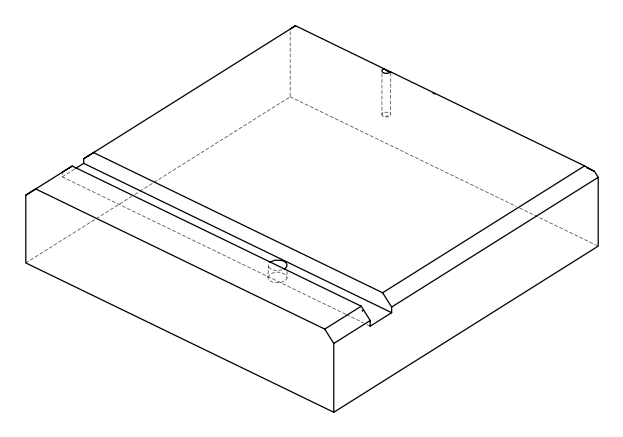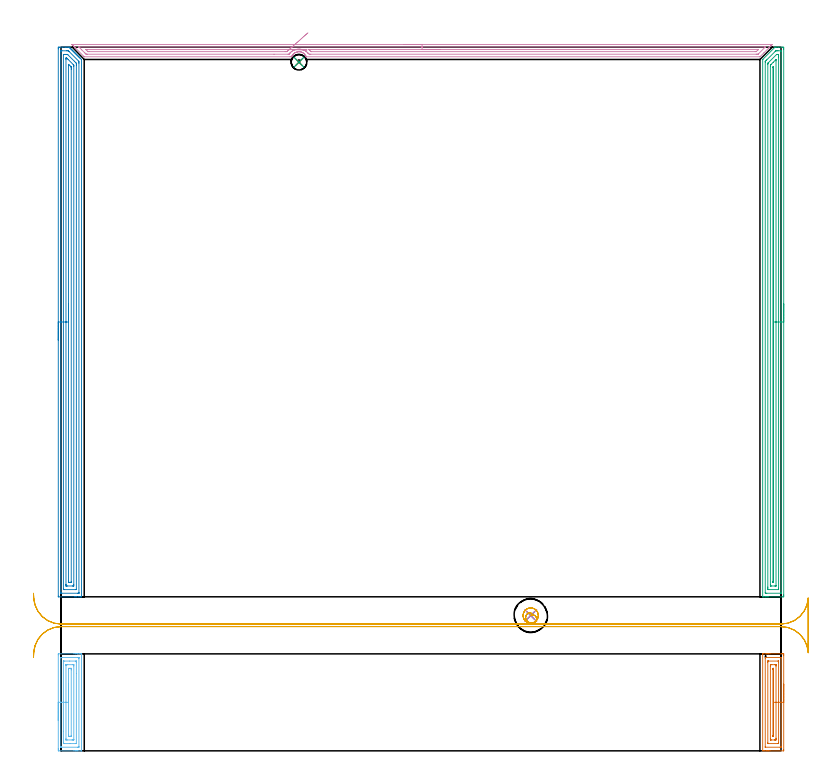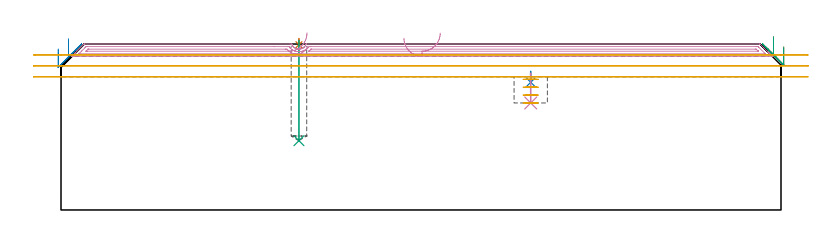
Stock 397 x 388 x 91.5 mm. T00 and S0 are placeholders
(PLAN: 11 operations, 5 tool changes, 45.2 min)
(1 SPOT_DRILL | STEP1POCKET | NXT0321_9005460120000 | 0.03 min | 0 mm3)
(2 SPOT_DRILL_1 | STEP1POCKET_1 | NXT0321_9005460120000 | 0.05 min | 2223 mm3)
(3 DRILL_BLIND_HOLE_INTO_CENTER | STEP1POCKET | UGT0301_202 | 0.22 min | 2978 mm3)
(4 DRILL_BLIND_HOLE_INTO_CENTER_1 | STEP1POCKET_1 | NXT0301_128 | 0.07 min | 1320 mm3)
(5 MILL_ROUGH_BLIND_HOLE_CONTOUR | STEP1POCKET_1 | NXT0201_013 | Spiral | 0.75 min | 5090 mm3)
(6 AREA_MILL | FG_CHAMFER_SURFACE | UGT0205_001 | 2.38 min | 4936 mm3)
(7 AREA_MILL_1 | FG_CHAMFER_SURFACE_1 | UGT0205_001 | 2.31 min | 4032 mm3)
(8 AREA_MILL_2 | FG_CHAMFER_SURFACE_2 | UGT0205_001 | 12.29 min | 25386 mm3)
(9 AREA_MILL_3 | FG_CHAMFER_SURFACE_3 | UGT0205_001 | 12.21 min | 20827 mm3)
(10 AREA_MILL_4 | FG_CHAMFER_SURFACE_4 | UGT0205_001 | 9.38 min | 8700 mm3)
(11 MILL_RECTANGULAR_SLOT | SLOT_RECTANGULAR | UGT0201_018 | Follow Part, ap 7.5, ae 75% | 5.54 min | 218934 mm3)
(TOOL NXT0321_9005460120000 | NC Spot Drill, 142deg, 12mm, Carbide, Uncoated | D12 PA142 FL30 Z2)
(TOOL UGT0301_202 | Twist Drill 8.6 mm | D8.6 PA118 FL80 Z2)
(TOOL NXT0301_128 | Carbide Drill 12mm [861.1-1200-036A1-GP GC34] | D12 PA150 FL37.4 Z2)
(TOOL NXT0201_013 | ENDMILL 10mm | D10 FL30 Z4)
(TOOL UGT0205_001 | Chamfer Mill 20 x 3 x 45 deg. | D20 FL50 Z2)
(TOOL UGT0201_018 | End mill 30 mm | D30 FL50 Z4)
(OP 1 SPOT_DRILL)
G17 G21 G94 G90
T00 M6
G54
G17 G0 G90 X131.2 Y379.7 S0 M3
G43 Z101.5 H0
G94 G81 G98 Z91.13 F250. R94.5
G80
M5
M2
(OP 2 SPOT_DRILL_1)
G17 G21 G94 G90
T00 M6
G54
G17 G0 G90 X259. Y74.6 S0 M3
G43 Z101.5 H0
G94 G81 G98 Z70.4 F250. R76.4
G80
M5
M2
(OP 3 DRILL_BLIND_HOLE_INTO_CENTER)
G17 G21 G94 G90
T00 M6
G54
G17 G0 G90 X131.2 Y379.7 S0 M3
G43 Z101.5 H0
G94 G81 G98 Z38.2 F250. R93.5
G80
M5
M2
(OP 4 DRILL_BLIND_HOLE_INTO_CENTER_1)
G17 G21 G94 G90
T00 M6
G54
G17 G0 G90 X259. Y74.6 S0 M3
G43 Z101.5 H1
G94 G81 G98 Z59. F250. R75.4
G80
M5
M2
(OP 5 MILL_ROUGH_BLIND_HOLE_CONTOUR)
G17 G21 G94 G90
T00 M6
G54
G17 G0 G90 X259. Y74.6 S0 M3
G43 Z101.5 H0
Z72.05
G94 G3 X259.316 Y75.832 R0.656 F250.
X257.16 Y75.612 R1.908
X256.895 Y71.654 R2.77
X261.25 Y71.054 R3.402
X262.546 Y76.85 R4.2
X261.25 Y71.054 R-4.2
X261.898 Y73.952 R2.1
X259. Y74.6 R2.1
G0 Z67.7
G3 X259.316 Y75.832 R0.656
X257.16 Y75.612 R1.908
X256.895 Y71.654 R2.77
X261.25 Y71.054 R3.402
X262.546 Y76.85 R4.2
X261.25 Y71.054 R-4.2
X261.898 Y73.952 R2.1
X259. Y74.6 R2.1
G0 Z63.35
G3 X259.316 Y75.832 R0.656
X257.16 Y75.612 R1.908
X256.895 Y71.654 R2.77
X261.25 Y71.054 R3.402
X262.546 Y76.85 R4.2
X261.25 Y71.054 R-4.2
X261.898 Y73.952 R2.1
X259. Y74.6 R2.1
G0 Z59.
G3 X259.316 Y75.832 R0.656
X257.16 Y75.612 R1.908
X256.895 Y71.654 R2.77
X261.25 Y71.054 R3.402
X262.546 Y76.85 R4.2
X261.25 Y71.054 R-4.2
X261.898 Y73.952 R2.1
X259. Y74.6 R2.1
G0 Z101.5
M5
M2
(OP 6 AREA_MILL)
G17 G21 G94 G90
T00 M6
G54
G17 G0 G90 X-1.5 Y16.75 S1061 M3
G43 Z101.5 H0
Z88.7
G94 G1 Y16.788 Z87.828 F250.
Y16.902 Z86.964
Y17.091 Z86.112
Y17.353 Z85.28
Y17.687 Z84.474
Y18.09 Z83.7
Y18.558 Z82.964
Y19.09 Z82.272
Y19.679 Z81.629
Y20.322 Z81.04
Y21.014 Z80.509
Y21.75 Z80.04
Y22.524 Z79.637
Y23.33 Z79.303
Y24.162 Z79.041
Y25.014 Z78.852
Y25.878 Z78.738
Y26.75 Z78.7
Y52.953
X-1.496 Y53.247 Z78.702
X-1.491 Y53.49 Z78.705
X-1.242 Y53.5 Z78.954
X7.13 Z87.324
X7.817 Z88.014
X8.022 Z88.22
X8.709 Z88.906
X8.915 Z89.111
X9.326 Z89.525
X10.287 Z90.486
X10.699 Z90.897
X11.023 Z91.221
X11.266 Y53.493 Z91.459
X11.297 Y53.49 Z91.489
X11.3 Y53.397 Z91.5
Y0.102
X11.297 Y0.009 Z91.489
X11.285 Y0.005 Z91.477
X11.265 Y0.002 Z91.457
X11.023 Y0. Z91.221
X9.326 Z89.525
X8.915 Z89.111
X8.709 Z88.906
X8.022 Z88.22
X7.817 Z88.014
X7.13 Z87.324
X-1.14 Z79.057
X-1.445 Y0.003 Z78.751
X-1.491 Y0.006 Z78.705
X-1.497 Y0.547 Z78.703
X-1.5 Y1.145 Z78.7
Y26.75
X-0.086 Z80.114
X-0.085 Y51.255 Z80.115
X-0.084 Y51.334 Z80.116
X-0.079 Y51.482 Z80.121
X-0.007 Y51.49 Z80.193
X0.562 Y51.499 Z80.762
X9.482 Y51.5 Z89.682
X9.807 Y51.498 Z90.007
X9.853 Y51.495 Z90.053
X9.875 Y51.491 Z90.075
X9.88 Y51.412 Z90.08
X9.885 Y51.255 Z90.085
X9.886 Y51.177 Z90.086
Y51.098
X9.885 Y2.245 Z90.085
X9.884 Y2.166 Z90.084
X9.879 Y2.018 Z90.079
X9.807 Y2.01 Z90.007
X9.238 Y2.001 Z89.438
X0.318 Y2. Z80.518
X-0.007 Y2.002 Z80.193
X-0.053 Y2.005 Z80.147
X-0.075 Y2.009 Z80.125
X-0.08 Y2.088 Z80.12
X-0.085 Y2.245 Z80.115
X-0.086 Y2.323 Z80.114
Y2.402
Y26.75
X1.328 Z81.528
X1.329 Y49.4 Z81.529
X1.33 Y49.456 Z81.53
X1.332 Y49.482 Z81.532
X1.334 Y49.488 Z81.534
X1.378 Y49.492 Z81.578
X1.577 Y49.499 Z81.777
X1.678 Y49.5 Z81.878
X4.8 Z85.
X8.123 Y49.499 Z88.323
X8.323 Y49.495 Z88.523
X8.452 Y49.49 Z88.652
X8.465 Y49.461 Z88.665
X8.466 Y49.4 Z88.666
X8.47 Y48.954 Z88.67
X8.471 Y42.625 Z88.671
Y4.1
X8.47 Y4.044 Z88.67
X8.468 Y4.018 Z88.668
X8.466 Y4.012 Z88.666
X8.422 Y4.008 Z88.622
X8.223 Y4.001 Z88.423
X8.122 Y4. Z88.322
X5. Z85.2
X1.677 Y4.001 Z81.877
X1.478 Y4.005 Z81.678
X1.348 Y4.01 Z81.548
X1.335 Y4.039 Z81.535
X1.334 Y4.1 Z81.534
X1.329 Y4.546 Z81.529
X1.328 Y10.764 Z81.528
Y26.75
X2.743 Z82.943
Y47.143
X2.745 Y47.347 Z82.945
X2.748 Y47.449 Z82.948
X2.75 Y47.49 Z82.95
X2.799 Y47.495 Z82.999
X3.562 Y47.5 Z83.762
X3.686 Z83.886
X6.363 Y47.499 Z86.563
X7.019 Y47.49 Z87.219
X7.051 Y47.487 Z87.251
X7.053 Y47.45 Z87.253
X7.055 Y47.359 Z87.255
X7.057 Y47.175 Z87.257
Y46.808
Y6.357
X7.055 Y6.153 Z87.255
X7.052 Y6.052 Z87.252
X7.05 Y6.01 Z87.25
X7.001 Y6.005 Z87.201
X6.238 Y6. Z86.438
X6.114 Z86.314
X3.437 Y6.001 Z83.637
X2.781 Y6.01 Z82.981
X2.749 Y6.013 Z82.949
X2.747 Y6.05 Z82.947
X2.745 Y6.141 Z82.945
X2.743 Y6.325 Z82.943
Y6.692
Y26.75
X4.157 Z84.357
Y45.255
X4.158 Y45.353 Z84.358
X4.161 Y45.432 Z84.361
X4.163 Y45.478 Z84.363
X4.184 Y45.49 Z84.384
X4.454 Y45.495 Z84.654
X4.803 Y45.499 Z85.003
X5.346 Y45.5 Z85.546
X5.527 Y45.498 Z85.727
X5.593 Y45.495 Z85.793
X5.628 Y45.49 Z85.828
X5.636 Y45.481 Z85.836
X5.638 Y45.451 Z85.838
X5.642 Y45.255 Z85.842
X5.643 Y44.959 Z85.843
Y44.663
Y8.245
X5.642 Y8.147 Z85.842
X5.639 Y8.068 Z85.839
X5.636 Y8.022 Z85.836
X5.616 Y8.01 Z85.816
X5.346 Y8.005 Z85.546
X4.997 Y8.001 Z85.197
X4.454 Y8. Z84.654
X4.273 Y8.002 Z84.473
X4.207 Y8.005 Z84.407
X4.172 Y8.01 Z84.372
X4.164 Y8.019 Z84.364
X4.162 Y8.049 Z84.362
X4.158 Y8.245 Z84.358
X4.157 Y8.541 Z84.357
Y8.837
Y26.75
Y27.622 Z84.395
Y28.486 Z84.509
Y29.338 Z84.698
Y30.17 Z84.96
Y30.976 Z85.294
Y31.75 Z85.697
Y32.486 Z86.165
Y33.178 Z86.696
Y33.821 Z87.286
Y34.41 Z87.929
Y34.942 Z88.621
Y35.41 Z89.357
Y35.813 Z90.131
Y36.147 Z90.937
Y36.409 Z91.769
Y36.598 Z92.62
Y36.712 Z93.485
Y36.75 Z94.357
G0 Z101.5
M5
M2
(OP 7 AREA_MILL_1)
G17 G21 G94 G90
T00 M6
G54
G17 G0 G90 X398.5 Y36.75 S1061 M3
G43 Z101.5 H0
Z89.9
G94 G1 Y36.712 Z89.028 F250.
Y36.598 Z88.164
Y36.409 Z87.312
Y36.147 Z86.48
Y35.813 Z85.674
Y35.41 Z84.9
Y34.942 Z84.164
Y34.41 Z83.472
Y33.821 Z82.829
Y33.178 Z82.24
Y32.486 Z81.709
Y31.75 Z81.24
Y30.976 Z80.837
Y30.17 Z80.503
Y29.338 Z80.241
Y28.486 Z80.052
Y27.622 Z79.938
Y26.75 Z79.9
Y0.547
X398.495 Y0.149 Z79.902
X398.491 Y0.01 Z79.905
X398.347 Y0. Z80.05
X390.931 Z87.462
X390.251 Z88.147
X390.047 Z88.35
X389.366 Z89.031
X389.162 Z89.234
X388.754 Z89.645
X387.801 Z90.597
X387.126 Y0.001 Z91.272
X386.906 Y0.01 Z91.492
X386.9 Y0.103 Z91.5
Y53.398
X386.906 Y53.49 Z91.492
X387.128 Y53.5 Z91.271
X388.754 Z89.645
X389.162 Z89.234
X389.366 Z89.031
X390.047 Z88.35
X390.251 Z88.147
X390.931 Z87.462
X397.463 Z80.934
X398.007 Y53.496 Z80.39
X398.491 Y53.492 Z79.905
X398.494 Y53.442 Z79.903
X398.499 Y52.953 Z79.901
X398.5 Y52.458 Z79.9
Y26.75
X397.086 Z81.314
X397.085 Y2.323 Z81.315
X397.082 Y2.11 Z81.318
X397.079 Y2.014 Z81.321
X396.881 Y2.008 Z81.519
X396.558 Y2.001 Z81.842
X388.421 Y2. Z89.979
X388.36 Y2.002 Z90.04
X388.335 Y2.005 Z90.065
X388.322 Y2.01 Z90.078
X388.319 Y2.023 Z90.081
X388.316 Y2.11 Z90.084
X388.314 Y2.286 Z90.086
X388.315 Y51.177 Z90.085
X388.318 Y51.39 Z90.082
X388.321 Y51.486 Z90.079
X388.519 Y51.492 Z89.881
X388.842 Y51.499 Z89.558
X396.979 Y51.5 Z81.421
X397.04 Y51.498 Z81.36
X397.065 Y51.495 Z81.335
X397.078 Y51.49 Z81.322
X397.081 Y51.477 Z81.319
X397.084 Y51.39 Z81.316
X397.086 Y51.214 Z81.314
Y26.75
X395.671 Z82.729
Y4.669
X395.668 Y4.1 Z82.732
X395.666 Y4.021 Z82.734
X395.665 Y4.01 Z82.735
X395.618 Y4.006 Z82.782
X395.552 Y4.002 Z82.848
X395.452 Y4. Z82.948
X395.353 Z83.047
X390.047 Y4.001 Z88.353
X389.947 Y4.003 Z88.453
X389.75 Y4.01 Z88.65
X389.734 Y4.018 Z88.666
X389.732 Y4.027 Z88.668
X389.73 Y4.054 Z88.67
X389.729 Y4.1 Z88.671
X389.728 Y4.419 Z88.672
X389.729 Y48.831 Z88.671
X389.732 Y49.4 Z88.668
X389.734 Y49.479 Z88.666
X389.735 Y49.49 Z88.665
X389.782 Y49.494 Z88.618
X389.848 Y49.498 Z88.552
X389.948 Y49.5 Z88.452
X390.047 Z88.353
X395.353 Y49.499 Z83.047
X395.452 Y49.497 Z82.948
X395.65 Y49.49 Z82.75
X395.666 Y49.482 Z82.734
X395.668 Y49.473 Z82.732
X395.67 Y49.446 Z82.73
X395.671 Y49.4 Z82.729
Y49.081
Y26.75
X394.257 Z84.143
Y6.977
X394.256 Y6.764 Z84.144
X394.251 Y6.095 Z84.149
X394.244 Y6.01 Z84.156
X394.155 Y6.007 Z84.245
X393.965 Y6.003 Z84.435
X393.584 Y6. Z84.816
X393.461 Z84.939
X391.692 Z86.708
X391.387 Y6.001 Z87.013
X391.234 Y6.004 Z87.166
X391.159 Y6.01 Z87.241
X391.149 Y6.012 Z87.251
X391.147 Y6.022 Z87.253
X391.145 Y6.05 Z87.255
X391.143 Y6.552 Z87.257
Y6.764
Y46.523
X391.144 Y46.736 Z87.256
X391.149 Y47.405 Z87.251
X391.156 Y47.49 Z87.244
X391.245 Y47.493 Z87.155
X391.435 Y47.497 Z86.965
X391.816 Y47.5 Z86.584
X391.939 Z86.461
X393.708 Z84.692
X394.013 Y47.499 Z84.387
X394.166 Y47.496 Z84.234
X394.241 Y47.49 Z84.159
X394.251 Y47.488 Z84.149
X394.253 Y47.478 Z84.147
X394.255 Y47.45 Z84.145
X394.257 Y46.948 Z84.143
Y46.736
Y26.75
X392.843 Z85.557
X392.842 Y8.541 Z85.558
X392.841 Y8.399 Z85.559
X392.837 Y8.254 Z85.563
X392.828 Y8.01 Z85.572
X392.7 Y8.004 Z85.7
X392.623 Z85.777
X392.577 Y8.007 Z85.823
X392.568 Y8.009 Z85.832
X392.564 Y8.029 Z85.836
X392.561 Y8.11 Z85.839
X392.558 Y8.397 Z85.842
X392.557 Y8.541 Z85.843
X392.558 Y44.959 Z85.842
X392.559 Y45.101 Z85.841
X392.563 Y45.246 Z85.837
X392.572 Y45.49 Z85.828
X392.7 Y45.496 Z85.7
X392.777 Z85.623
X392.823 Y45.493 Z85.577
X392.832 Y45.491 Z85.568
X392.836 Y45.471 Z85.564
X392.839 Y45.39 Z85.561
X392.842 Y45.103 Z85.558
X392.843 Y44.959 Z85.557
Y26.75
Y25.878 Z85.595
Y25.014 Z85.709
Y24.162 Z85.898
Y23.33 Z86.16
Y22.524 Z86.494
Y21.75 Z86.897
Y21.014 Z87.365
Y20.322 Z87.896
Y19.679 Z88.486
Y19.09 Z89.129
Y18.558 Z89.821
Y18.09 Z90.557
Y17.687 Z91.331
Y17.353 Z92.137
Y17.091 Z92.969
Y16.902 Z93.82
Y16.788 Z94.685
Y16.75 Z95.557
G0 Z101.5
M5
M2
(OP 8 AREA_MILL_2)
G17 G21 G94 G90
T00 M6
G54
G17 G0 G90 X-1.5 Y226.45 S1061 M3
G43 Z101.5 H0
Z88.7
G94 G1 Y226.488 Z87.828 F250.
Y226.602 Z86.964
Y226.791 Z86.112
Y227.053 Z85.28
Y227.387 Z84.474
Y227.79 Z83.7
Y228.258 Z82.964
Y228.79 Z82.272
Y229.379 Z81.629
Y230.022 Z81.04
Y230.714 Z80.509
Y231.45 Z80.04
Y232.224 Z79.637
Y233.03 Z79.303
Y233.862 Z79.041
Y234.714 Z78.852
Y235.578 Z78.738
Y236.45 Z78.7
Y387.094
X-1.499 Y387.385 Z78.701
X-1.493 Y387.98 Z78.704
X-1.491 Y387.993 Z78.705
X-0.899 Y388. Z79.297
X0.885 Z81.08
X2.334 Z82.53
X2.67 Z82.865
X3.341 Z83.541
X4.454 Y387.999 Z84.652
X4.492 Y387.996 Z84.69
X4.52 Y387.981 Z84.719
X4.685 Y387.815 Z84.884
X4.751 Y387.75 Z84.948
X4.817 Y387.683 Z85.016
X4.982 Y387.518 Z85.181
X5.049 Y387.453 Z85.245
X5.115 Y387.385 Z85.314
X5.28 Y387.221 Z85.479
X5.346 Y387.156 Z85.543
X5.413 Y387.088 Z85.612
X5.577 Y386.924 Z85.776
X5.643 Y386.858 Z85.84
X5.711 Y386.79 Z85.91
X5.874 Y386.627 Z86.073
X5.941 Y386.561 Z86.137
X6.008 Y386.492 Z86.207
X6.171 Y386.33 Z86.37
X6.238 Y386.263 Z86.435
X6.306 Y386.195 Z86.505
X6.468 Y386.033 Z86.667
X6.536 Y385.966 Z86.732
X6.604 Y385.897 Z86.803
X6.765 Y385.736 Z86.964
X6.833 Y385.669 Z87.029
X6.901 Y385.599 Z87.1
X7.062 Y385.439 Z87.261
X7.13 Y385.371 Z87.327
X7.199 Y385.301 Z87.398
X7.359 Y385.142 Z87.558
X7.428 Y385.074 Z87.624
X7.497 Y385.004 Z87.696
X7.656 Y384.845 Z87.855
X7.725 Y384.777 Z87.922
X7.794 Y384.706 Z87.994
X7.953 Y384.547 Z88.152
X8.023 Y384.479 Z88.219
X8.092 Y384.408 Z88.291
X8.25 Y384.25 Z88.449
X8.32 Y384.182 Z88.516
X8.39 Y384.111 Z88.589
X8.547 Y383.953 Z88.746
X8.617 Y383.884 Z88.814
X8.688 Y383.813 Z88.887
X8.844 Y383.656 Z89.043
X8.915 Y383.587 Z89.111
X8.985 Y383.515 Z89.184
X9.141 Y383.359 Z89.34
X9.212 Y383.29 Z89.408
X9.283 Y383.217 Z89.482
X9.438 Y383.062 Z89.637
X9.509 Y382.992 Z89.706
X9.581 Y382.92 Z89.78
X9.735 Y382.765 Z89.934
X9.807 Y382.695 Z90.003
X9.878 Y382.622 Z90.077
X10.032 Y382.468 Z90.231
X10.104 Y382.398 Z90.3
X10.176 Y382.324 Z90.375
X10.329 Y382.171 Z90.529
X10.402 Y382.1 Z90.598
X10.474 Y382.027 Z90.673
X10.69 Y381.81 Z90.89
X11.149 Y381.351 Z91.349
X11.296 Y381.194 Z91.49
X11.3 Y381.134 Z91.5
Y85.068
X11.297 Y84.91 Z91.488
X11.244 Y84.907 Z91.436
X10.847 Y84.9 Z91.047
X10.478 Z90.678
X9.807 Z90.002
X8.579 Z88.776
X8.023 Z88.217
X7.409 Z87.604
X-1.178 Y84.901 Z79.02
X-1.492 Y84.91 Z78.706
X-1.499 Y85.223 Z78.699
Y85.239
X-1.5 Y236.45 Z78.7
X-0.086 Z80.114
Y385.678
X-0.084 Y385.757 Z80.116
X-0.079 Y385.915 Z80.121
X-0.075 Y385.991 Z80.125
X-0.056 Y385.994 Z80.144
X-0.007 Y385.997 Z80.193
X0.485 Y386. Z80.685
X3.162 Z83.362
X3.562 Y385.996 Z83.762
X3.962 Y385.99 Z84.162
X4.06 Y385.979 Z84.26
X4.115 Y385.928 Z84.315
X4.228 Y385.82 Z84.428
X4.451 Y385.599 Z84.651
X9.807 Y380.244 Z90.007
X9.879 Y380.169 Z90.079
X9.885 Y379.347 Z90.085
Y379.269
X9.886 Y87.222 Z90.086
X9.884 Y87.143 Z90.084
X9.879 Y86.985 Z90.079
X9.875 Y86.909 Z90.075
X9.856 Y86.906 Z90.056
X9.807 Y86.903 Z90.007
X9.315 Y86.9 Z89.515
X0.393 Z80.593
X-0.007 Y86.903 Z80.193
X-0.063 Y86.906 Z80.137
X-0.074 Y86.909 Z80.126
X-0.079 Y86.959 Z80.121
X-0.083 Y87.064 Z80.117
X-0.085 Y87.222 Z80.115
X-0.086 Y87.301 Z80.114
Y236.45
X1.329 Z81.529
Y383.813
X1.33 Y383.925 Z81.53
X1.333 Y383.98 Z81.533
X1.334 Y383.987 Z81.534
X1.351 Y383.991 Z81.551
X1.404 Y383.995 Z81.604
X1.591 Y384. Z81.791
X2.67 Z82.87
X3.379 Y383.996 Z83.579
X3.562 Y383.99 Z83.762
X3.616 Y383.973 Z83.816
X3.672 Y383.921 Z83.872
X3.786 Y383.813 Z83.986
X7.36 Y380.24 Z87.56
X8.023 Y379.577 Z88.223
X8.248 Y379.347 Z88.448
X8.464 Y379.118 Z88.664
X8.468 Y378.902 Z88.668
X8.47 Y378.454 Z88.67
X8.471 Y378.005 Z88.671
Y89.087
X8.47 Y88.975 Z88.67
X8.467 Y88.92 Z88.667
X8.466 Y88.913 Z88.666
X8.449 Y88.909 Z88.649
X8.396 Y88.905 Z88.596
X8.209 Y88.9 Z88.409
X1.778 Z81.978
X1.591 Y88.902 Z81.791
X1.466 Y88.905 Z81.666
X1.367 Y88.91 Z81.567
X1.335 Y88.92 Z81.535
X1.334 Y88.938 Z81.534
X1.331 Y89.087 Z81.531
X1.329 Y89.536 Z81.529
Y236.45
X2.743 Z82.943
Y381.134
X2.749 Y381.947 Z82.949
X2.756 Y381.99 Z82.956
X2.805 Y381.993 Z83.005
X2.913 Y381.995 Z83.113
X3.127 Y381.99 Z83.327
X3.562 Y381.578 Z83.762
X4.016 Y381.134 Z84.216
X6.697 Y378.454 Z86.897
X6.85 Y378.3 Z87.05
X6.971 Y378.174 Z87.171
X7.048 Y378.091 Z87.248
X7.05 Y378.043 Z87.25
X7.057 Y377.635 Z87.257
Y377.561
Y91.766
X7.051 Y90.953 Z87.251
X7.044 Y90.91 Z87.244
X6.995 Y90.906 Z87.195
X6.887 Y90.902 Z87.087
X6.671 Y90.901 Z86.871
X6.238 Y90.9 Z86.438
X3.562 Z83.762
X3.117 Y90.901 Z83.317
X2.908 Y90.902 Z83.108
X2.804 Y90.906 Z83.004
X2.757 Y90.91 Z82.957
X2.75 Y90.941 Z82.95
X2.743 Y91.693 Z82.943
Y91.766
Y236.45
X4.157 Z84.357
X4.158 Y377.858 Z84.358
X4.162 Y378.454 Z84.362
X4.164 Y378.513 Z84.364
X4.169 Y378.521 Z84.369
X4.243 Y378.454 Z84.443
X4.454 Y378.247 Z84.654
X5.141 Y377.561 Z85.341
X5.346 Y377.355 Z85.546
X5.516 Y377.18 Z85.716
X5.599 Y377.091 Z85.799
X5.636 Y377.045 Z85.836
X5.638 Y376.965 Z85.838
X5.641 Y376.668 Z85.841
X5.643 Y376.371 Z85.843
Y375.775
Y93.256
X5.641 Y92.958 Z85.841
X5.638 Y92.92 Z85.838
X5.635 Y92.909 Z85.835
X5.63 Y92.906 Z85.83
X5.591 Y92.902 Z85.791
X5.509 Y92.901 Z85.709
X5.346 Y92.9 Z85.546
X5.106 Z85.306
X4.454 Y92.901 Z84.654
X4.21 Y92.904 Z84.41
X4.17 Y92.91 Z84.37
X4.164 Y92.92 Z84.364
X4.161 Y92.953 Z84.361
X4.158 Y93.553 Z84.358
X4.157 Y93.85 Z84.357
Y236.45
Y237.322 Z84.395
Y238.186 Z84.509
Y239.038 Z84.698
Y239.87 Z84.96
Y240.676 Z85.294
Y241.45 Z85.697
Y242.186 Z86.165
Y242.878 Z86.696
Y243.521 Z87.286
Y244.11 Z87.929
Y244.642 Z88.621
Y245.11 Z89.357
Y245.513 Z90.131
Y245.847 Z90.937
Y246.109 Z91.769
Y246.298 Z92.62
Y246.412 Z93.485
Y246.45 Z94.357
G0 Z101.5
M5
M2
(OP 9 AREA_MILL_3)
G17 G21 G94 G90
T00 M6
G54
G17 G0 G90 X398.5 Y246.45 S1061 M3
G43 Z101.5 H0
Z89.9
G94 G1 Y246.412 Z89.028 F250.
Y246.298 Z88.164
Y246.109 Z87.312
Y245.847 Z86.48
Y245.513 Z85.674
Y245.11 Z84.9
Y244.641 Z84.164
Y244.11 Z83.472
Y243.521 Z82.829
Y242.878 Z82.24
Y242.186 Z81.708
Y241.45 Z81.24
Y240.676 Z80.837
Y239.87 Z80.503
Y239.038 Z80.241
Y238.186 Z80.052
Y237.322 Z79.938
Y236.45 Z79.9
Y85.91
X398.499 Y85.515 Z79.901
X398.495 Y85.022 Z79.903
X398.492 Y84.909 Z79.906
X398.007 Y84.9 Z80.391
X390.047 Z88.348
X389.495 Z88.902
X389.162 Z89.234
X388.611 Z89.785
X388.278 Z90.117
X387.612 Z90.788
X387.271 Z91.128
X386.919 Z91.471
X386.903 Y84.908 Z91.488
X386.9 Y85.068 Z91.5
Y381.134
X386.905 Y381.195 Z91.49
X386.916 Y381.214 Z91.48
X386.967 Y381.268 Z91.431
X393.696 Y387.997 Z84.7
X393.704 Y387.999 Z84.692
X393.966 Y388. Z84.429
X394.25 Z84.149
X395.686 Z82.71
X397.731 Z80.665
X398.007 Y387.997 Z80.389
X398.491 Y387.991 Z79.905
X398.494 Y387.878 Z79.903
X398.499 Y387.385 Z79.901
X398.5 Y386.887 Z79.9
Y236.45
X397.086 Z81.314
X397.085 Y87.087 Z81.315
X397.083 Y86.98 Z81.317
X397.081 Y86.928 Z81.319
X397.079 Y86.91 Z81.321
X397.031 Y86.908 Z81.369
X396.633 Y86.901 Z81.767
X389.162 Y86.9 Z89.238
X388.673 Y86.901 Z89.727
X388.436 Y86.906 Z89.964
X388.328 Y86.91 Z90.072
X388.316 Y87.263 Z90.084
X388.315 Y87.301 Z90.085
Y379.776
X388.316 Y379.99 Z90.084
X388.319 Y380.096 Z90.081
X388.321 Y380.146 Z90.079
X388.339 Y380.178 Z90.061
X388.395 Y380.24 Z90.005
X388.779 Y380.628 Z89.621
X389.162 Y381.013 Z89.238
X393.75 Y385.599 Z84.65
X394.117 Y385.955 Z84.283
X394.173 Y385.99 Z84.227
X394.271 Y385.993 Z84.129
X394.469 Y385.997 Z83.931
X394.957 Y386. Z83.443
X395.353 Z83.047
X396.727 Y385.999 Z81.673
X396.964 Y385.994 Z81.436
X397.072 Y385.99 Z81.328
X397.084 Y385.637 Z81.316
X397.085 Y385.599 Z81.315
X397.086 Y236.45 Z81.314
X395.672 Z82.728
X395.671 Y89.659 Z82.729
X395.669 Y89.087 Z82.731
X395.666 Y88.928 Z82.734
X395.665 Y88.915 Z82.735
X395.649 Y88.91 Z82.751
X395.6 Y88.904 Z82.8
X395.538 Y88.901 Z82.862
X390.232 Y88.9 Z88.168
X390.047 Y88.902 Z88.353
X389.862 Y88.906 Z88.538
X389.744 Y88.91 Z88.656
X389.735 Y88.981 Z88.665
X389.733 Y89.087 Z88.667
X389.73 Y89.407 Z88.67
X389.729 Y89.98 Z88.671
X389.728 Y90.302 Z88.672
X389.729 Y378.454 Z88.671
X389.731 Y378.773 Z88.669
X389.735 Y379.061 Z88.665
X389.738 Y379.127 Z88.662
X389.791 Y379.184 Z88.609
X389.947 Y379.347 Z88.453
X394.469 Y383.869 Z83.931
X394.564 Y383.956 Z83.836
X394.602 Y383.99 Z83.798
X394.644 Y383.992 Z83.756
X394.819 Y383.997 Z83.581
X395.169 Y384. Z83.231
X395.353 Y383.998 Z83.047
X395.538 Y383.994 Z82.862
X395.656 Y383.99 Z82.744
X395.664 Y383.919 Z82.736
X395.667 Y383.813 Z82.733
X395.67 Y383.493 Z82.73
X395.671 Y382.92 Z82.729
Y382.599
X395.672 Y236.45 Z82.728
X394.257 Z84.143
Y91.088
X394.255 Y90.99 Z84.145
X394.251 Y90.932 Z84.149
X394.249 Y90.91 Z84.151
X394.227 Y90.908 Z84.173
X394.013 Y90.904 Z84.387
X393.584 Y90.9 Z84.816
X391.789 Z86.611
X391.38 Y90.903 Z87.02
X391.176 Y90.908 Z87.224
X391.154 Y90.91 Z87.246
X391.149 Y90.921 Z87.251
X391.146 Y90.958 Z87.254
X391.144 Y91.013 Z87.256
X391.143 Y91.553 Z87.257
Y91.766
Y377.347
X391.144 Y377.561 Z87.256
X391.147 Y377.901 Z87.253
X391.15 Y378.066 Z87.25
X391.221 Y378.161 Z87.179
X391.505 Y378.454 Z86.895
X392.7 Y379.651 Z85.7
X393.882 Y380.833 Z84.518
X394.187 Y381.134 Z84.213
X394.205 Y381.145 Z84.195
X394.25 Y381.134 Z84.15
X394.253 Y380.874 Z84.147
X394.256 Y380.455 Z84.144
X394.257 Y236.45 Z84.143
X392.843 Z85.557
Y93.408
X392.842 Y93.263 Z85.558
X392.837 Y92.975 Z85.563
X392.835 Y92.909 Z85.565
X392.82 Y92.906 Z85.58
X392.781 Y92.903 Z85.619
X392.7 Y92.901 Z85.7
X392.608 Y92.903 Z85.792
X392.581 Y92.906 Z85.819
X392.571 Y92.909 Z85.829
X392.564 Y92.929 Z85.836
X392.561 Y93.119 Z85.839
X392.558 Y93.408 Z85.842
X392.557 Y376.668 Z85.843
X392.558 Y376.811 Z85.842
X392.561 Y376.957 Z85.839
X392.564 Y377.049 Z85.836
X392.599 Y377.088 Z85.801
X392.7 Y377.198 Z85.7
X392.789 Y377.287 Z85.611
X392.822 Y377.316 Z85.578
X392.833 Y377.325 Z85.567
X392.836 Y377.293 Z85.564
X392.84 Y377.101 Z85.56
X392.842 Y376.813 Z85.558
X392.843 Y376.668 Z85.557
Y236.45
Y235.578 Z85.595
Y234.713 Z85.709
Y233.862 Z85.898
Y233.03 Z86.16
Y232.224 Z86.494
Y231.45 Z86.897
Y230.714 Z87.365
Y230.022 Z87.896
Y229.379 Z88.486
Y228.79 Z89.129
Y228.258 Z89.821
Y227.79 Z90.557
Y227.387 Z91.331
Y227.053 Z92.137
Y226.791 Z92.969
Y226.602 Z93.82
Y226.488 Z94.685
Y226.45 Z95.557
G0 Z101.5
M5
M2
(OP 10 AREA_MILL_4)
G17 G21 G94 G90
T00 M6
G54
G17 G0 G90 X189.1 Y389.5 S1061 M3
G43 Z101.5 H0
Z94.7
G94 G1 X189.138 Z93.828 F250.
X189.252 Z92.964
X189.441 Z92.112
X189.703 Z91.28
X190.037 Z90.474
X190.44 Z89.7
X190.909 Z88.964
X191.44 Z88.272
X192.029 Z87.629
X192.672 Z87.04
X193.364 Z86.508
X194.1 Z86.04
X194.874 Z85.637
X195.68 Z85.303
X196.512 Z85.041
X197.364 Z84.852
X198.228 Z84.738
X199.1 Z84.7
X392.18 Y389.499 Z84.699
X392.183 Y389.495 Z84.704
X392.18 Y389.482 Z84.716
X392.043 Y389.342 Z84.857
X391.584 Y388.883 Z85.315
X391.423 Y388.721 Z85.474
X391.267 Y388.566 Z85.632
X391.137 Y388.436 Z85.761
X390.986 Y388.284 Z85.911
X390.839 Y388.138 Z86.059
X390.691 Y387.99 Z86.208
X390.549 Y387.847 Z86.348
X390.412 Y387.711 Z86.487
X390.244 Y387.543 Z86.655
X387.565 Y384.864 Z89.334
X385.624 Y382.924 Z91.276
X385.43 Y382.732 Z91.464
X385.394 Y382.705 Z91.49
X385.332 Y382.7 Z91.5
X135.236
X135.231 Y382.701 Z91.498
X135.23 Y382.702 Z91.497
X135.218 Y382.727 Z91.472
X135.183 Y382.813 Z91.387
X135.041 Y383.097 Z91.102
X134.955 Y383.269 Z90.93
X134.681 Y383.707 Z90.493
X134.375 Y384.093 Z90.104
X134.257 Y384.207 Z89.989
X134.175 Y384.29 Z89.909
X134.107 Y384.355 Z89.844
X134.045 Y384.408 Z89.791
X133.938 Y384.498 Z89.697
X133.821 Y384.6 Z89.599
X133.482 Y384.833 Z89.364
X133.45 Y384.851 Z89.346
X133.044 Y385.073 Z89.127
X132.969 Y385.103 Z89.096
X132.589 Y385.256 Z88.94
X132.557 Y385.265 Z88.931
X132.364 Y385.321 Z88.876
X132.146 Y385.381 Z88.812
X131.759 Y385.453 Z88.745
X131.697 Y385.463 Z88.733
X131.515 Y385.483 Z88.711
X131.328 Y385.496 Z88.702
X131.058 Z88.703
X130.919 Y385.483 Z88.711
X130.864 Y385.479 Z88.717
X130.804 Y385.474 Z88.721
X130.515 Y385.429 Z88.768
X130.355 Y385.402 Z88.791
X130.324 Y385.393 Z88.798
X130.115 Y385.342 Z88.854
X129.911 Y385.29 Z88.905
X129.457 Y385.118 Z89.08
X129.383 Y385.081 Z89.118
X129.018 Y384.895 Z89.301
X128.792 Y384.754 Z89.444
X128.686 Y384.679 Z89.52
X128.575 Y384.6 Z89.6
X128.546 Y384.575 Z89.624
X128.456 Y384.498 Z89.698
X128.389 Y384.442 Z89.756
X128.345 Y384.405 Z89.794
X128.125 Y384.199 Z89.998
X127.912 Y383.958 Z90.24
X127.88 Y383.916 Z90.28
X127.793 Y383.804 Z90.395
X127.718 Y383.706 Z90.493
X127.643 Y383.587 Z90.611
X127.576 Y383.479 Z90.716
X127.495 Y383.352 Z90.847
X127.456 Y383.289 Z90.91
X127.408 Y383.197 Z91.002
X127.33 Y383.042 Z91.153
X127.233 Y382.854 Z91.345
X127.198 Y382.768 Z91.431
X127.171 Y382.707 Z91.493
X126.304 Y382.7 Z91.5
X12.868
X12.805 Y382.705 Z91.49
X12.77 Y382.732 Z91.464
X12.575 Y382.924 Z91.275
X8.088 Y387.41 Z86.786
X7.956 Y387.543 Z86.655
X7.788 Y387.711 Z86.487
X7.651 Y387.847 Z86.348
X7.509 Y387.99 Z86.208
X7.36 Y388.138 Z86.059
X7.214 Y388.284 Z85.911
X7.063 Y388.436 Z85.761
X6.933 Y388.566 Z85.632
X6.777 Y388.721 Z85.474
X6.616 Y388.883 Z85.315
X6.506 Y388.993 Z85.205
X6.169 Y389.33 Z84.868
X6.076 Y389.422 Z84.773
X6.01 Y389.489 Z84.703
X6.088 Y389.496 Z84.701
X6.127 Y389.499
X199.1 Y389.5 Z84.7
Y388.086 Z86.114
X387.82 Y388.085 Z86.115
X388.011
X388.218 Y388.082 Z86.118
X388.314 Y388.079 Z86.121
X388.27 Y388.031 Z86.169
X388.112 Y387.865 Z86.335
X388.011 Y387.761 Z86.439
X384.742 Y384.492 Z89.708
X384.439 Y384.191 Z90.009
X384.377 Y384.136 Z90.064
X384.357 Y384.121 Z90.079
X384.336 Y384.119 Z90.081
X384.234 Y384.116 Z90.084
X383.545 Y384.114 Z90.086
X383.343
X137.713 Y384.115 Z90.085
X137.023 Y384.119 Z90.081
X136.813 Y384.121 Z90.079
X136.13 Y384.775 Z89.425
X136.117 Y384.789 Z89.411
X136.045 Y384.872 Z89.328
X135.678 Y385.231 Z88.969
X135.236 Y385.591 Z88.609
X135.139 Y385.663 Z88.537
X134.881 Y385.836 Z88.364
X134.657 Y385.971 Z88.229
X134.343 Y386.142 Z88.058
X134.007 Y386.305 Z87.895
X133.454 Y386.533 Z87.667
X133.443 Y386.537 Z87.663
X132.753 Y386.725 Z87.475
X132.557 Y386.763 Z87.437
X132.273 Y386.814 Z87.386
X131.938 Y386.863 Z87.337
X131.664 Y386.889 Z87.311
X131.288 Y386.904 Z87.296
X130.77 Y386.89 Z87.31
X130.44 Y386.86 Z87.34
X129.877 Y386.771 Z87.429
X129.681 Y386.729 Z87.471
X128.984 Y386.545 Z87.655
X128.977 Y386.543 Z87.657
X128.96 Y386.537 Z87.663
X128.347 Y386.287 Z87.913
X128.243 Y386.238 Z87.962
X128.091 Y386.162 Z88.038
X127.76 Y385.987 Z88.213
X127.252 Y385.663 Z88.537
X127.22 Y385.642 Z88.558
X127.212 Y385.636 Z88.564
X127.198 Y385.625 Z88.575
X126.739 Y385.238 Z88.962
X126.304 Y384.808 Z89.392
X126.296 Y384.798 Z89.402
X126.289 Y384.789 Z89.411
X125.912 Y384.299 Z89.901
X125.809 Y384.162 Z90.038
X125.786 Y384.132 Z90.068
X125.754 Y384.121 Z90.079
X125.411 Y384.117 Z90.083
X125.207 Y384.115 Z90.085
X117.461 Y384.114 Z90.086
X14.452
X14.107 Y384.116 Z90.084
X13.934 Y384.119 Z90.081
X13.853 Y384.121 Z90.079
X13.762 Y384.199 Z90.001
X13.162 Y384.789 Z89.411
X11.413 Y386.537 Z87.663
X10.189 Y387.761 Z86.439
X9.919 Y388.035 Z86.165
X9.893 Y388.065 Z86.135
X9.883 Y388.079 Z86.121
X9.889 Y388.08 Z86.12
X9.988 Y388.083 Z86.117
X10.189 Y388.085 Z86.115
X10.392 Y388.086 Z86.114
X199.1
Y386.672 Z87.528
X384.301 Y386.671 Z87.529
X384.349 Y386.67 Z87.53
X384.439 Y386.667 Z87.533
X384.449 Y386.665 Z87.535
X384.446 Y386.654 Z87.546
X384.439 Y386.64 Z87.56
X384.387 Y386.587 Z87.613
X384.338 Y386.537 Z87.663
X383.463 Y385.663 Z88.537
X383.371 Y385.578 Z88.622
X383.333 Y385.544 Z88.656
X383.203 Y385.535 Z88.665
X382.928 Y385.531 Z88.669
X382.789 Y385.529 Z88.671
X138.053
X137.916 Y385.53 Z88.67
X137.871 Y385.532 Z88.668
X137.838 Y385.535 Z88.665
X137.81 Y385.557 Z88.643
X137.698 Y385.663 Z88.537
X137.356 Y385.993 Z88.207
X137.023 Y386.287 Z87.913
X136.574 Y386.662 Z87.538
X136.585 Y386.665 Z87.535
X136.656 Y386.668 Z87.532
X136.747 Y386.671 Z87.529
X136.885
X137.023 Y386.672 Z87.528
X199.1
X199.972 Z87.567
X200.837 Z87.68
X201.688 Z87.869
X202.52 Z88.132
X203.326 Z88.465
X204.1 Z88.868
X204.836 Z89.337
X205.528 Z89.868
X206.171 Z90.457
X206.76 Z91.101
X207.292 Z91.793
X207.76 Z92.528
X208.163 Z93.302
X208.497 Z94.108
X208.759 Z94.94
X208.948 Z95.792
X209.062 Z96.657
X209.1 Z97.528
G0 Z101.5
X136.149 Y395.896
Z90.317
G1 X135.765 Y395.554 Z89.613
X135.337 Y395.171 Z88.956
X134.867 Y394.753 Z88.352
X134.36 Y394.3 Z87.805
X133.82 Y393.818 Z87.319
X133.249 Y393.309 Z86.898
X132.654 Y392.778 Z86.545
X132.038 Y392.228 Z86.263
X131.406 Y391.664 Z86.055
X130.763 Y391.09 Z85.921
X130.113 Y390.511 Z85.862
X129.463 Y389.93 Z85.88
X128.816 Y389.352 Z85.973
X128.177 Y388.783 Z86.142
X127.552 Y388.225 Z86.385
X126.945 Y387.683 Z86.7
X126.36 Y387.162 Z87.084
X125.803 Y386.665 Z87.535
X125.66 Y386.537 Z87.663
X125.411 Y386.322 Z87.878
X125.06 Y386.007 Z88.193
X124.71 Y385.663 Z88.537
X124.613 Y385.57 Z88.63
X124.58 Y385.539 Z88.661
X124.518 Y385.535 Z88.665
X123.762 Y385.529 Z88.671
X123.625
X15.41
X15.135 Y385.53 Z88.67
X14.951 Y385.533 Z88.667
X14.887 Y385.535 Z88.665
X14.867 Y385.544 Z88.656
X14.84 Y385.566 Z88.634
X14.737 Y385.663 Z88.537
X14.655 Y385.744 Z88.456
X13.866 Y386.537 Z87.663
X13.762 Y386.645 Z87.555
X13.756 Y386.666 Z87.534
X14.655 Y386.671 Z87.529
X125.411
X125.549 Y386.669 Z87.531
X125.803 Y386.665 Z87.535
X126.674 Y386.649 Z87.589
X127.537 Y386.634 Z87.718
X128.385 Y386.619 Z87.922
X129.212 Y386.605 Z88.199
X130.012 Y386.59 Z88.547
X130.778 Y386.577 Z88.963
X131.506 Y386.564 Z89.445
X132.188 Y386.552 Z89.988
X132.821 Y386.541 Z90.588
X133.399 Y386.531 Z91.242
X133.917 Y386.522 Z91.943
X134.373 Y386.514 Z92.687
X134.762 Y386.507 Z93.468
X135.082 Y386.501 Z94.28
X135.329 Y386.497 Z95.116
X135.503 Y386.494 Z95.971
X135.602 Y386.492 Z96.838
X135.624 Z97.71
G0 Z101.5
M5
M2
(OP 11 MILL_RECTANGULAR_SLOT)
G17 G21 G94 G90
T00 M6
G54
G17 G0 G90 X-15.246 Y54.743 S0 M3
G43 Z101.5 H0
Z85.467
G94 G1 X-14.421 Y57.627 F250.
G2 X0. Y68.5 R15. F500.
G1 X397.
G2 X411.579 Y57.027 R15.
G1 X411.609 Y57.021
G3 X412. Y60.425 R15.
G1 Y77.974
G3 X411.608 Y81.379 R15.
G1 X411.579 Y81.372
G2 X397. Y69.9 R15.
G1 X0.
G2 X-14.425 Y80.786 R15.
G1 X-15.248 Y83.671 F250.
G0 X-15.183 Y51.633 Z79.433
G1 X-14.958 Y54.624
G2 X0. Y68.5 R15. F500.
G1 X397.
G2 X411.97 Y54.448 R15.
G1 X412.
Y83.952
X411.97
G2 X397. Y69.9 R15.
G1 X0.
G2 X-14.958 Y83.784 R15.
G1 X-15.182 Y86.776 F250.
G0 X-15.16 Y51.454 Z73.4
G1 X-14.97 Y54.448
G2 X0. Y68.5 R15. F500.
G1 X397.
G2 X411.99 Y54.048 R15.
G1 Y84.352
G2 X397. Y69.9 R15.
G1 X0.
G2 X-14.97 Y83.952 R15.
G1 X-15.16 Y86.946 F250.
G0 Z101.5
M5
M2
